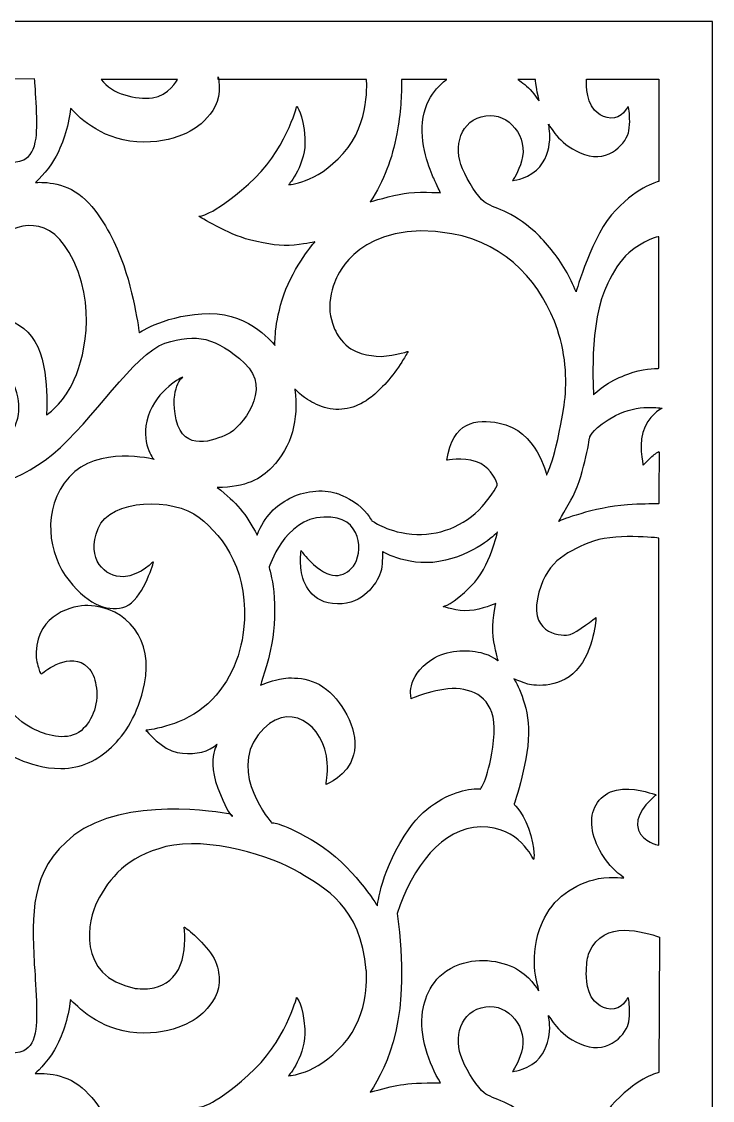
# Model space of a CAD drawing. Header units: centimetres. Extents: x 12.8 to 19.8, y -9 to 9.
# Drawn here: x 16.01 to 19.77, y 3.14 to 9 of the extents above; entities that cross this region are included whole.
import ezdxf

# ---------------------------------------------------------------- set-up
doc = ezdxf.new("R2010")
doc.units = ezdxf.units.CM
doc.header["$MEASUREMENT"] = 0
doc.layers.add('layer 1', color=7, linetype='Continuous')

msp = doc.modelspace()

# ---------------------------------------------------------------- linework, layer by layer
at = {"layer": 'layer 1', "color": 250}
for points, knots in [([(12.77323, 9.00069), (12.77323, 9.00069), (19.76844, 9.00069), (19.76844, 9.00069), (19.76844, 9.00069), (19.76844, 9.00069), (19.76844, -9.00021), (19.76844, -9.00021), (19.76844, -9.00021), (19.76844, -9.00021), (12.77323, -9.00021), (12.77323, -9.00021), (12.77323, -9.00021), (12.77323, -9.00021), (12.77323, 9.00069), (12.77323, 9.00069)], [0, 0, 0, 0, 0.2, 0.2, 0.2, 0.2, 0.4, 0.4, 0.4, 0.4, 0.6, 0.6, 0.6, 0.6, 1, 1, 1, 1]), ([(15.13299, 8.04914), (15.13299, 8.04914), (15.2607, 8.14542), (15.29557, 8.26826), (15.29557, 8.26826), (15.33043, 8.39109), (15.3161, 8.50831), (15.32023, 8.58408), (15.32023, 8.58408), (15.32436, 8.65985), (15.32573, 8.68808), (15.32573, 8.68808), (15.32573, 8.68808), (15.32573, 8.68808), (15.56791, 8.68957), (15.56791, 8.68957), (15.56791, 8.68957), (15.56791, 8.68957), (15.60815, 8.62879), (15.68151, 8.63434), (15.68151, 8.63434), (15.75488, 8.63988), (15.80277, 8.68596), (15.80277, 8.68596), (15.80277, 8.68596), (15.80277, 8.68596), (16.08485, 8.68991), (16.08485, 8.68991), (16.08485, 8.68991), (16.08485, 8.68991), (16.10595, 8.45223), (16.09295, 8.36646), (16.09295, 8.36646), (16.08392, 8.30683), (16.0647, 8.26722), (16.02675, 8.24993), (16.02675, 8.24993), (15.97459, 8.22617), (15.89076, 8.2337), (15.84669, 8.27923), (15.84669, 8.27923), (15.79475, 8.33289), (15.80082, 8.39186), (15.84228, 8.41896), (15.84228, 8.41896), (15.86045, 8.43084), (15.88469, 8.43452), (15.91211, 8.43209), (15.91211, 8.43209), (15.91211, 8.43209), (15.88846, 8.50628), (15.8304, 8.52114), (15.8304, 8.52114), (15.77234, 8.53599), (15.69209, 8.46831), (15.68041, 8.35749), (15.68041, 8.35749), (15.66874, 8.24668), (15.76005, 8.14286), (15.82898, 8.10897), (15.82898, 8.10897), (15.89791, 8.07508), (15.94086, 8.07233), (15.94086, 8.07233), (15.94086, 8.07233), (15.94086, 8.07233), (15.85298, 8.00675), (15.84969, 7.85788), (15.84969, 7.85788), (15.84804, 7.78325), (15.84371, 7.78754), (15.86994, 7.81017), (15.86994, 7.81017), (15.9824, 7.90721), (16.17417, 7.96638), (16.29771, 7.69821), (16.29771, 7.69821), (16.43844, 7.39273), (16.33098, 7.10581), (16.27911, 7.0102), (16.27911, 7.0102), (16.22724, 6.9146), (16.14981, 6.86207), (16.14981, 6.86207), (16.14981, 6.86207), (16.14981, 6.86207), (16.17401, 7.15546), (16.06849, 7.28895), (16.06849, 7.28895), (15.96298, 7.42245), (15.79229, 7.40794), (15.70701, 7.33368), (15.70701, 7.33368), (15.63143, 7.26788), (15.60323, 7.14268), (15.59843, 7.08249), (15.59843, 7.08249), (15.59808, 7.07811), (15.59468, 7.0486), (15.59883, 7.05077), (15.59883, 7.05077), (15.62095, 7.06235), (15.70456, 7.15177), (15.83063, 7.13922), (15.83063, 7.13922), (15.9167, 7.13065), (15.96756, 7.05664), (15.98831, 6.98313), (15.98831, 6.98313), (16.00497, 6.92412), (16.00017, 6.86483), (15.99405, 6.84455), (15.99405, 6.84455), (15.98029, 6.79901), (15.91604, 6.55318), (15.55415, 6.72997), (15.55415, 6.72997), (15.46839, 6.77187), (15.37267, 6.84423), (15.28294, 6.91919), (15.28294, 6.91919), (15.20593, 6.98353), (15.11884, 7.06547), (15.02116, 7.09361), (15.02116, 7.09361), (14.85286, 7.14209), (14.59373, 7.11919), (14.46104, 6.9719), (14.46104, 6.9719), (14.46104, 6.9719), (14.4313, 7.3688), (14.53773, 7.5788), (14.53773, 7.5788), (14.64415, 7.78881), (14.79279, 7.86409), (14.93775, 7.82447), (14.93775, 7.82447), (15.08271, 7.78485), (15.06987, 7.57088), (15.06987, 7.57088), (15.06987, 7.57088), (15.06987, 7.57088), (15.20221, 7.61855), (15.24352, 7.74083), (15.24352, 7.74083), (15.28484, 7.86311), (15.21032, 7.96946), (15.1793, 8.00476), (15.1793, 8.00476), (15.14827, 8.04006), (15.13299, 8.04914), (15.13299, 8.04914)], [0, 0, 0, 0, 0.025641, 0.025641, 0.025641, 0.025641, 0.0512821, 0.0512821, 0.0512821, 0.0512821, 0.0769231, 0.0769231, 0.0769231, 0.0769231, 0.1025641, 0.1025641, 0.1025641, 0.1025641, 0.1282051, 0.1282051, 0.1282051, 0.1282051, 0.1538462, 0.1538462, 0.1538462, 0.1538462, 0.1794872, 0.1794872, 0.1794872, 0.1794872, 0.2051282, 0.2051282, 0.2051282, 0.2051282, 0.2307692, 0.2307692, 0.2307692, 0.2307692, 0.2564103, 0.2564103, 0.2564103, 0.2564103, 0.2820513, 0.2820513, 0.2820513, 0.2820513, 0.3076923, 0.3076923, 0.3076923, 0.3076923, 0.3333333, 0.3333333, 0.3333333, 0.3333333, 0.3589744, 0.3589744, 0.3589744, 0.3589744, 0.3846154, 0.3846154, 0.3846154, 0.3846154, 0.4102564, 0.4102564, 0.4102564, 0.4102564, 0.4358974, 0.4358974, 0.4358974, 0.4358974, 0.4615385, 0.4615385, 0.4615385, 0.4615385, 0.4871795, 0.4871795, 0.4871795, 0.4871795, 0.5128205, 0.5128205, 0.5128205, 0.5128205, 0.5384615, 0.5384615, 0.5384615, 0.5384615, 0.5641026, 0.5641026, 0.5641026, 0.5641026, 0.5897436, 0.5897436, 0.5897436, 0.5897436, 0.6153846, 0.6153846, 0.6153846, 0.6153846, 0.6410256, 0.6410256, 0.6410256, 0.6410256, 0.6666667, 0.6666667, 0.6666667, 0.6666667, 0.6923077, 0.6923077, 0.6923077, 0.6923077, 0.7179487, 0.7179487, 0.7179487, 0.7179487, 0.7435897, 0.7435897, 0.7435897, 0.7435897, 0.7692308, 0.7692308, 0.7692308, 0.7692308, 0.7948718, 0.7948718, 0.7948718, 0.7948718, 0.8205128, 0.8205128, 0.8205128, 0.8205128, 0.8461538, 0.8461538, 0.8461538, 0.8461538, 0.8717949, 0.8717949, 0.8717949, 0.8717949, 0.8974359, 0.8974359, 0.8974359, 0.8974359, 0.9230769, 0.9230769, 0.9230769, 0.9230769, 0.9487179, 0.9487179, 0.9487179, 0.9487179, 1, 1, 1, 1]), ([(16.08989, 8.12548), (16.08521, 8.12363), (16.15391, 8.18248), (16.19434, 8.25452), (16.19434, 8.25452), (16.23477, 8.32656), (16.26917, 8.42047), (16.28017, 8.52859), (16.28017, 8.52859), (16.31106, 8.49924), (16.43256, 8.36073), (16.64113, 8.3472), (16.64113, 8.3472), (16.8497, 8.33366), (16.96907, 8.42205), (17.00869, 8.46245), (17.00869, 8.46245), (17.04831, 8.50285), (17.09651, 8.56787), (17.08865, 8.65188), (17.08865, 8.65188), (17.08079, 8.73589), (17.08315, 8.68667), (17.08315, 8.68667), (17.08315, 8.68667), (17.08315, 8.68667), (17.88837, 8.68629), (17.88837, 8.68629), (17.88837, 8.68629), (17.88837, 8.68629), (17.91385, 8.4515), (17.7628, 8.28376), (17.7628, 8.28376), (17.61175, 8.11601), (17.46589, 8.11403), (17.46589, 8.11403), (17.46589, 8.11403), (17.46589, 8.11403), (17.56379, 8.22782), (17.55396, 8.3668), (17.55396, 8.3668), (17.54413, 8.50578), (17.50974, 8.53973), (17.50974, 8.53973), (17.50974, 8.53973), (17.50974, 8.53973), (17.44966, 8.29615), (17.2469, 8.11638), (17.2469, 8.11638), (17.04413, 7.9366), (16.97788, 7.94239), (16.97788, 7.94239), (16.97788, 7.94239), (16.97788, 7.94239), (17.14206, 7.84109), (17.25303, 7.81479), (17.25303, 7.81479), (17.36399, 7.78849), (17.41974, 7.77749), (17.49596, 7.78572), (17.49596, 7.78572), (17.57218, 7.79395), (17.60866, 7.80394), (17.60866, 7.80394), (17.60866, 7.80394), (17.60866, 7.80394), (17.49532, 7.67273), (17.44026, 7.51615), (17.44026, 7.51615), (17.38521, 7.35957), (17.39143, 7.24023), (17.39143, 7.24023), (17.39143, 7.24023), (17.39143, 7.24023), (17.26281, 7.41333), (17.03603, 7.41333), (17.03603, 7.41333), (16.80924, 7.41333), (16.65344, 7.30936), (16.65344, 7.30936), (16.65344, 7.30936), (16.65344, 7.30936), (16.62209, 7.55902), (16.54188, 7.7475), (16.54188, 7.7475), (16.50115, 7.84321), (16.42689, 7.98734), (16.32558, 8.0627), (16.32558, 8.0627), (16.22256, 8.13932), (16.09219, 8.12639), (16.08989, 8.12548)], [0, 0, 0, 0, 0.0416667, 0.0416667, 0.0416667, 0.0416667, 0.0833333, 0.0833333, 0.0833333, 0.0833333, 0.125, 0.125, 0.125, 0.125, 0.1666667, 0.1666667, 0.1666667, 0.1666667, 0.2083333, 0.2083333, 0.2083333, 0.2083333, 0.25, 0.25, 0.25, 0.25, 0.2916667, 0.2916667, 0.2916667, 0.2916667, 0.3333333, 0.3333333, 0.3333333, 0.3333333, 0.375, 0.375, 0.375, 0.375, 0.4166667, 0.4166667, 0.4166667, 0.4166667, 0.4583333, 0.4583333, 0.4583333, 0.4583333, 0.5, 0.5, 0.5, 0.5, 0.5416667, 0.5416667, 0.5416667, 0.5416667, 0.5833333, 0.5833333, 0.5833333, 0.5833333, 0.625, 0.625, 0.625, 0.625, 0.6666667, 0.6666667, 0.6666667, 0.6666667, 0.7083333, 0.7083333, 0.7083333, 0.7083333, 0.75, 0.75, 0.75, 0.75, 0.7916667, 0.7916667, 0.7916667, 0.7916667, 0.8333333, 0.8333333, 0.8333333, 0.8333333, 0.875, 0.875, 0.875, 0.875, 0.9166667, 0.9166667, 0.9166667, 0.9166667, 1, 1, 1, 1]), ([(16.44732, 8.68667), (16.44732, 8.68667), (16.86151, 8.68582), (16.86151, 8.68582), (16.86151, 8.68582), (16.86151, 8.68582), (16.81514, 8.59587), (16.72554, 8.58654), (16.72554, 8.58654), (16.6367, 8.57728), (16.50535, 8.60313), (16.44732, 8.68667)], [0, 0, 0, 0, 0.25, 0.25, 0.25, 0.25, 0.5, 0.5, 0.5, 0.5, 1, 1, 1, 1]), ([(18.07936, 8.68535), (18.07936, 8.68535), (18.32471, 8.68607), (18.32471, 8.68607), (18.32471, 8.68607), (18.32471, 8.68607), (18.22044, 8.61801), (18.19627, 8.48028), (18.19627, 8.48028), (18.1721, 8.34255), (18.23654, 8.18553), (18.25382, 8.14891), (18.25382, 8.14891), (18.27109, 8.11229), (18.29035, 8.07044), (18.29035, 8.07044), (18.29035, 8.07044), (18.29035, 8.07044), (18.15563, 8.07735), (18.09271, 8.06625), (18.09271, 8.06625), (18.02978, 8.05514), (17.90929, 8.02165), (17.90929, 8.02165), (17.90929, 8.02165), (17.98258, 8.13395), (18.0291, 8.25588), (18.05337, 8.39049), (18.05337, 8.39049), (18.07499, 8.51043), (18.08016, 8.59513), (18.07936, 8.68535)], [0, 0, 0, 0, 0.1111111, 0.1111111, 0.1111111, 0.1111111, 0.2222222, 0.2222222, 0.2222222, 0.2222222, 0.3333333, 0.3333333, 0.3333333, 0.3333333, 0.4444444, 0.4444444, 0.4444444, 0.4444444, 0.5555556, 0.5555556, 0.5555556, 0.5555556, 0.6666667, 0.6666667, 0.6666667, 0.6666667, 0.7777778, 0.7777778, 0.7777778, 0.7777778, 1, 1, 1, 1]), ([(18.68286, 8.13692), (18.68286, 8.13692), (18.71567, 8.18589), (18.73189, 8.24182), (18.73189, 8.24182), (18.77008, 8.37351), (18.66207, 8.50709), (18.5371, 8.48856), (18.5371, 8.48856), (18.39681, 8.46775), (18.35953, 8.31984), (18.41044, 8.20049), (18.41044, 8.20049), (18.44006, 8.13103), (18.49245, 8.04921), (18.52873, 8.02081), (18.52873, 8.02081), (18.5766, 7.98334), (18.67629, 7.97731), (18.80623, 7.85517), (18.80623, 7.85517), (18.86622, 7.79878), (18.92456, 7.72706), (18.97031, 7.64985), (18.97031, 7.64985), (18.99308, 7.61142), (19.01038, 7.5701), (19.02789, 7.53166), (19.02789, 7.53166), (19.02789, 7.53166), (19.11399, 7.84376), (19.24313, 7.97634), (19.24313, 7.97634), (19.37228, 8.10891), (19.47814, 8.13177), (19.47814, 8.13177), (19.47814, 8.13177), (19.47814, 8.13177), (19.47814, 8.68723), (19.47814, 8.68723), (19.47814, 8.68723), (19.47814, 8.68723), (19.08435, 8.68723), (19.08435, 8.68723), (19.08435, 8.68723), (19.08435, 8.68723), (19.0751, 8.57767), (19.12801, 8.51943), (19.12801, 8.51943), (19.16189, 8.48213), (19.2276, 8.45655), (19.27244, 8.49352), (19.27244, 8.49352), (19.3117, 8.52588), (19.30911, 8.55722), (19.31451, 8.52407), (19.31451, 8.52407), (19.3185, 8.49959), (19.32176, 8.45068), (19.31483, 8.40711), (19.31483, 8.40711), (19.30509, 8.34583), (19.20871, 8.22972), (19.07409, 8.27768), (19.07409, 8.27768), (18.93946, 8.32564), (18.89634, 8.41981), (18.87756, 8.4421), (18.87756, 8.4421), (18.87756, 8.4421), (18.91672, 8.29399), (18.81243, 8.19243), (18.81243, 8.19243), (18.74332, 8.13855), (18.68286, 8.13692), (18.68286, 8.13692)], [0, 0, 0, 0, 0.05, 0.05, 0.05, 0.05, 0.1, 0.1, 0.1, 0.1, 0.15, 0.15, 0.15, 0.15, 0.2, 0.2, 0.2, 0.2, 0.25, 0.25, 0.25, 0.25, 0.3, 0.3, 0.3, 0.3, 0.35, 0.35, 0.35, 0.35, 0.4, 0.4, 0.4, 0.4, 0.45, 0.45, 0.45, 0.45, 0.5, 0.5, 0.5, 0.5, 0.55, 0.55, 0.55, 0.55, 0.6, 0.6, 0.6, 0.6, 0.65, 0.65, 0.65, 0.65, 0.7, 0.7, 0.7, 0.7, 0.75, 0.75, 0.75, 0.75, 0.8, 0.8, 0.8, 0.8, 0.85, 0.85, 0.85, 0.85, 0.9, 0.9, 0.9, 0.9, 1, 1, 1, 1]), ([(18.71106, 8.68625), (18.71106, 8.68625), (18.80704, 8.68637), (18.80704, 8.68637), (18.80704, 8.68637), (18.80704, 8.68637), (18.81162, 8.64323), (18.81394, 8.63072), (18.81394, 8.63072), (18.81626, 8.61821), (18.82639, 8.57192), (18.82639, 8.56942), (18.82639, 8.56942), (18.82639, 8.56692), (18.79534, 8.61664), (18.76869, 8.64104), (18.76869, 8.64104), (18.74205, 8.66543), (18.71106, 8.68625), (18.71106, 8.68625)], [0, 0, 0, 0, 0.1666667, 0.1666667, 0.1666667, 0.1666667, 0.3333333, 0.3333333, 0.3333333, 0.3333333, 0.5, 0.5, 0.5, 0.5, 0.6666667, 0.6666667, 0.6666667, 0.6666667, 1, 1, 1, 1]), ([(18.59937, 6.48833), (18.6049, 6.4726), (18.54244, 6.3921), (18.51771, 6.3647), (18.51771, 6.3647), (18.42066, 6.2572), (18.27631, 6.2006), (18.13505, 6.21441), (18.13505, 6.21441), (18.05359, 6.22237), (18.00398, 6.24256), (17.97231, 6.25786), (17.97231, 6.25786), (17.93806, 6.27441), (17.91747, 6.28727), (17.91747, 6.28727), (17.91747, 6.28727), (17.91747, 6.28727), (17.88199, 6.35199), (17.81838, 6.39161), (17.81838, 6.39161), (17.75477, 6.43123), (17.72419, 6.43652), (17.72419, 6.43652), (17.72419, 6.43652), (17.65162, 6.46331), (17.54005, 6.44539), (17.47216, 6.40938), (17.47216, 6.40938), (17.39684, 6.36941), (17.33574, 6.3162), (17.29456, 6.20856), (17.29456, 6.20856), (17.23329, 6.32727), (17.18364, 6.38405), (17.07773, 6.46813), (17.07773, 6.46813), (17.23516, 6.46791), (17.31475, 6.51577), (17.37416, 6.57731), (17.37416, 6.57731), (17.48475, 6.69187), (17.52022, 6.83654), (17.49888, 7.00133), (17.49888, 7.00133), (17.49758, 7.01137), (17.5215, 6.97565), (17.56906, 6.94646), (17.56906, 6.94646), (17.59986, 6.92756), (17.63242, 6.90966), (17.67556, 6.89952), (17.67556, 6.89952), (17.76097, 6.87943), (17.84109, 6.90366), (17.91375, 6.95908), (17.91375, 6.95908), (17.96383, 6.99727), (18.03489, 7.07611), (18.08003, 7.14987), (18.08003, 7.14987), (18.09267, 7.17052), (18.10659, 7.18982), (18.11432, 7.2078), (18.11432, 7.2078), (18.11432, 7.2078), (18.00861, 7.17418), (17.94132, 7.1821), (17.94132, 7.1821), (17.87404, 7.19003), (17.78926, 7.19831), (17.72662, 7.30707), (17.72662, 7.30707), (17.71491, 7.32943), (17.68916, 7.3824), (17.68916, 7.44734), (17.68916, 7.44734), (17.68917, 7.51754), (17.71203, 7.57743), (17.72648, 7.60843), (17.72648, 7.60843), (17.72648, 7.60843), (17.85445, 7.93559), (18.35206, 7.84764), (18.35206, 7.84764), (18.65917, 7.79335), (18.8455, 7.5654), (18.92595, 7.32734), (18.92595, 7.32734), (18.97585, 7.17969), (18.97997, 7.02658), (18.96217, 6.91332), (18.96217, 6.91332), (18.91569, 6.61747), (18.86728, 6.5354), (18.86728, 6.5354), (18.86728, 6.5354), (18.86728, 6.5354), (18.81663, 6.77788), (18.60967, 6.81829), (18.60967, 6.81829), (18.48537, 6.84256), (18.3545, 6.82707), (18.32564, 6.61622), (18.32564, 6.61622), (18.32564, 6.61622), (18.40776, 6.63526), (18.48593, 6.60812), (18.48593, 6.60812), (18.55305, 6.58481), (18.5872, 6.52296), (18.59937, 6.48833)], [0, 0, 0, 0, 0.0344828, 0.0344828, 0.0344828, 0.0344828, 0.0689655, 0.0689655, 0.0689655, 0.0689655, 0.1034483, 0.1034483, 0.1034483, 0.1034483, 0.137931, 0.137931, 0.137931, 0.137931, 0.1724138, 0.1724138, 0.1724138, 0.1724138, 0.2068966, 0.2068966, 0.2068966, 0.2068966, 0.2413793, 0.2413793, 0.2413793, 0.2413793, 0.2758621, 0.2758621, 0.2758621, 0.2758621, 0.3103448, 0.3103448, 0.3103448, 0.3103448, 0.3448276, 0.3448276, 0.3448276, 0.3448276, 0.3793103, 0.3793103, 0.3793103, 0.3793103, 0.4137931, 0.4137931, 0.4137931, 0.4137931, 0.4482759, 0.4482759, 0.4482759, 0.4482759, 0.4827586, 0.4827586, 0.4827586, 0.4827586, 0.5172414, 0.5172414, 0.5172414, 0.5172414, 0.5517241, 0.5517241, 0.5517241, 0.5517241, 0.5862069, 0.5862069, 0.5862069, 0.5862069, 0.6206897, 0.6206897, 0.6206897, 0.6206897, 0.6551724, 0.6551724, 0.6551724, 0.6551724, 0.6896552, 0.6896552, 0.6896552, 0.6896552, 0.7241379, 0.7241379, 0.7241379, 0.7241379, 0.7586207, 0.7586207, 0.7586207, 0.7586207, 0.7931034, 0.7931034, 0.7931034, 0.7931034, 0.8275862, 0.8275862, 0.8275862, 0.8275862, 0.862069, 0.862069, 0.862069, 0.862069, 0.8965517, 0.8965517, 0.8965517, 0.8965517, 0.9310345, 0.9310345, 0.9310345, 0.9310345, 1, 1, 1, 1]), ([(19.47746, 7.11599), (19.47746, 7.11435), (19.41259, 7.11622), (19.33869, 7.09434), (19.33869, 7.09434), (19.25853, 7.07062), (19.16724, 7.0213), (19.1229, 6.97209), (19.1229, 6.97209), (19.1229, 6.97209), (19.09316, 7.36898), (19.19959, 7.57899), (19.19959, 7.57899), (19.22887, 7.63677), (19.26618, 7.70143), (19.31376, 7.74297), (19.31376, 7.74297), (19.39047, 7.80995), (19.47744, 7.83712), (19.47744, 7.83038), (19.47744, 7.83038), (19.47744, 7.83038), (19.47746, 7.11599), (19.47746, 7.11599)], [0, 0, 0, 0, 0.1428571, 0.1428571, 0.1428571, 0.1428571, 0.2857143, 0.2857143, 0.2857143, 0.2857143, 0.4285714, 0.4285714, 0.4285714, 0.4285714, 0.5714286, 0.5714286, 0.5714286, 0.5714286, 0.7142857, 0.7142857, 0.7142857, 0.7142857, 1, 1, 1, 1]), ([(15.83003, 3.86905), (15.83003, 3.86905), (15.75424, 3.79617), (15.68087, 3.79063), (15.68087, 3.79063), (15.60751, 3.78508), (15.56727, 3.84586), (15.56727, 3.84586), (15.56727, 3.84586), (15.53444, 3.88935), (15.5214, 3.92218), (15.51646, 3.95428), (15.51646, 3.95428), (15.51431, 3.96828), (15.60046, 3.8919), (15.66597, 3.96856), (15.66597, 3.96856), (15.68592, 3.99192), (15.70235, 4.04763), (15.68916, 4.08432), (15.68916, 4.08432), (15.67789, 4.11569), (15.63882, 4.13033), (15.62996, 4.13027), (15.62996, 4.13027), (15.61721, 4.1302), (15.58263, 4.14386), (15.54329, 4.12971), (15.54329, 4.12971), (15.52465, 4.12301), (15.50928, 4.10655), (15.48911, 4.09384), (15.48911, 4.09384), (15.41704, 4.04845), (15.33897, 3.97103), (15.32509, 3.84437), (15.32509, 3.84437), (15.32509, 3.84437), (15.32371, 3.81614), (15.31958, 3.74037), (15.31958, 3.74037), (15.31662, 3.68592), (15.33144, 3.61153), (15.32243, 3.52755), (15.32243, 3.52755), (15.3189, 3.49468), (15.30473, 3.45909), (15.29492, 3.42455), (15.29492, 3.42455), (15.26006, 3.30171), (15.13235, 3.20543), (15.13235, 3.20543), (15.13235, 3.20543), (15.13235, 3.20543), (15.14763, 3.19635), (15.17865, 3.16105), (15.17865, 3.16105), (15.20968, 3.12575), (15.28419, 3.0194), (15.24288, 2.89712), (15.24288, 2.89712), (15.20157, 2.77484), (15.06922, 2.72717), (15.06922, 2.72717), (15.06922, 2.72717), (15.06922, 2.72717), (15.08207, 2.94114), (14.93711, 2.98076), (14.93711, 2.98076), (14.79214, 3.02039), (14.64351, 2.9451), (14.53708, 2.7351), (14.53708, 2.7351), (14.43066, 2.52509), (14.4604, 2.12819), (14.4604, 2.12819), (14.4604, 2.12819), (14.59309, 2.27548), (14.85222, 2.29838), (15.02052, 2.24991), (15.02052, 2.24991), (15.1182, 2.22176), (15.20529, 2.13982), (15.2823, 2.07548), (15.2823, 2.07548), (15.37203, 2.00052), (15.46774, 1.92816), (15.55351, 1.88626), (15.55351, 1.88626), (15.9154, 1.70947), (15.97965, 1.9553), (15.99341, 2.00084), (15.99341, 2.00084), (15.99953, 2.02112), (16.00433, 2.08041), (15.98767, 2.13942), (15.98767, 2.13942), (15.96692, 2.21293), (15.91605, 2.28694), (15.82999, 2.29551), (15.82999, 2.29551), (15.70391, 2.30806), (15.62031, 2.21864), (15.59819, 2.20706), (15.59819, 2.20706), (15.59404, 2.20489), (15.59744, 2.2344), (15.59779, 2.23879), (15.59779, 2.23879), (15.60259, 2.29897), (15.63079, 2.42417), (15.70637, 2.48997), (15.70637, 2.48997), (15.79165, 2.56423), (15.96233, 2.57874), (16.06785, 2.44524), (16.06785, 2.44524), (16.17337, 2.31175), (16.14917, 2.01836), (16.14917, 2.01836), (16.14917, 2.01836), (16.14917, 2.01836), (16.22659, 2.07089), (16.27846, 2.16649), (16.27846, 2.16649), (16.33033, 2.2621), (16.4378, 2.54902), (16.29707, 2.8545), (16.29707, 2.8545), (16.17353, 3.12267), (15.98175, 3.06351), (15.8693, 2.96646), (15.8693, 2.96646), (15.84307, 2.94383), (15.8474, 2.93954), (15.84905, 3.01417), (15.84905, 3.01417), (15.85234, 3.16304), (15.94022, 3.22862), (15.94022, 3.22862), (15.94022, 3.22862), (15.94022, 3.22862), (15.89727, 3.23137), (15.82833, 3.26526), (15.82833, 3.26526), (15.7594, 3.29915), (15.6681, 3.40297), (15.67977, 3.51378), (15.67977, 3.51378), (15.69144, 3.6246), (15.7717, 3.69228), (15.82975, 3.67743), (15.82975, 3.67743), (15.88781, 3.66257), (15.91147, 3.58838), (15.91147, 3.58838), (15.91147, 3.58838), (15.88404, 3.59081), (15.85981, 3.58713), (15.84164, 3.57525), (15.84164, 3.57525), (15.80018, 3.54815), (15.79411, 3.48918), (15.84605, 3.43552), (15.84605, 3.43552), (15.89012, 3.38999), (15.97394, 3.38246), (16.02611, 3.40622), (16.02611, 3.40622), (16.06406, 3.42351), (16.08328, 3.46312), (16.09231, 3.52275), (16.09231, 3.52275), (16.10531, 3.60852), (16.08285, 3.88597), (16.08285, 3.88597), (16.08285, 3.88597), (16.07419, 4.13911), (16.052, 4.38507), (16.29929, 4.57731), (16.29929, 4.57731), (16.57453, 4.79128), (17.09811, 4.70146), (17.14093, 4.69354), (17.14093, 4.69354), (17.18374, 4.68561), (17.15805, 4.62882), (17.08098, 4.83354), (17.08098, 4.83354), (17.00392, 5.03826), (17.11592, 5.1002), (17.06088, 5.06009), (17.06088, 5.06009), (17.00584, 5.01997), (16.93704, 5.017), (16.85999, 5.0274), (16.85999, 5.0274), (16.78293, 5.0378), (16.69035, 5.14782), (16.69035, 5.14782), (16.69035, 5.14782), (16.69035, 5.14782), (16.86934, 5.16479), (17.00189, 5.27128), (17.00189, 5.27128), (17.14037, 5.38254), (17.20509, 5.54704), (17.22098, 5.69458), (17.22098, 5.69458), (17.254, 6.00124), (17.11969, 6.19618), (16.97878, 6.30553), (16.97878, 6.30553), (16.83786, 6.41489), (16.49913, 6.41008), (16.43007, 6.24475), (16.43007, 6.24475), (16.36101, 6.07941), (16.47001, 5.97817), (16.56813, 5.98312), (16.56813, 5.98312), (16.66626, 5.98808), (16.73504, 6.0762), (16.73137, 6.06135), (16.73137, 6.06135), (16.7277, 6.04649), (16.66809, 5.8554), (16.58097, 5.82173), (16.58097, 5.82173), (16.49385, 5.78807), (16.38514, 5.82196), (16.27255, 5.9618), (16.27255, 5.9618), (16.15997, 6.10164), (16.11882, 6.35172), (16.27295, 6.52492), (16.27295, 6.52492), (16.42707, 6.69812), (16.73334, 6.62081), (16.73334, 6.62081), (16.73334, 6.62081), (16.73334, 6.62081), (16.65627, 6.7105), (16.70231, 6.85531), (16.70231, 6.85531), (16.74836, 7.00012), (16.89148, 7.06928), (16.89148, 7.06928), (16.89148, 7.06928), (16.89148, 7.06928), (16.81642, 7.01417), (16.85545, 6.83586), (16.85545, 6.83586), (16.89448, 6.65755), (17.06151, 6.72415), (17.13415, 6.75742), (17.13415, 6.75742), (17.20678, 6.79069), (17.38192, 7.0036), (17.22656, 7.1436), (17.22656, 7.1436), (17.0712, 7.28361), (16.96557, 7.30873), (16.79383, 7.25168), (16.79383, 7.25168), (16.62209, 7.19462), (16.40572, 6.8319), (16.18369, 6.64963), (16.18369, 6.64963), (15.96166, 6.46736), (15.76899, 6.45151), (15.57815, 6.49311), (15.57815, 6.49311), (15.4205, 6.52748), (15.21527, 6.72241), (15.15781, 6.7625), (15.15781, 6.7625), (15.14572, 6.77094), (15.14397, 6.77348), (15.14637, 6.76515), (15.14637, 6.76515), (15.1582, 6.72397), (15.17502, 6.69017), (15.16491, 6.58846), (15.16491, 6.58846), (15.16108, 6.54987), (15.15073, 6.51093), (15.1379, 6.47471), (15.1379, 6.47471), (15.10332, 6.37705), (15.04542, 6.35276), (15.05552, 6.34983), (15.05552, 6.34983), (15.06737, 6.3464), (15.24891, 6.32322), (15.49477, 6.1415), (15.49477, 6.1415), (15.71839, 5.95207), (15.77322, 5.7827), (15.81508, 5.60587), (15.81508, 5.60587), (15.82142, 5.5791), (15.82648, 5.50844), (15.83005, 5.46396), (15.83005, 5.46396), (15.8314, 5.44722), (15.82913, 5.43365), (15.83179, 5.4284), (15.83179, 5.4284), (15.90258, 5.28902), (15.98956, 5.19842), (16.08897, 5.15088), (16.08897, 5.15088), (16.16188, 5.11603), (16.26906, 5.08954), (16.33772, 5.146), (16.33772, 5.146), (16.40561, 5.2018), (16.43533, 5.30633), (16.4189, 5.39359), (16.4189, 5.39359), (16.41196, 5.43043), (16.39892, 5.4677), (16.37549, 5.49014), (16.37549, 5.49014), (16.27838, 5.58313), (16.14134, 5.46889), (16.12618, 5.45664), (16.12618, 5.45664), (16.11901, 5.45086), (16.11419, 5.46079), (16.10809, 5.48245), (16.10809, 5.48245), (16.10254, 5.50218), (16.09225, 5.53132), (16.09351, 5.57271), (16.09351, 5.57271), (16.09987, 5.78162), (16.29694, 5.82757), (16.37402, 5.82612), (16.37402, 5.82612), (16.59073, 5.82204), (16.73151, 5.63215), (16.68264, 5.40099), (16.68264, 5.40099), (16.64622, 5.22871), (16.57662, 5.12652), (16.50237, 5.05631), (16.50237, 5.05631), (16.42811, 4.98609), (16.34445, 4.94108), (16.22807, 4.94041), (16.22807, 4.94041), (16.13369, 4.93987), (16.05978, 4.96568), (15.99961, 4.99039), (15.99961, 4.99039), (15.84279, 5.05479), (15.78987, 5.16332), (15.78987, 5.16332), (15.78987, 5.16332), (15.78987, 5.16332), (15.73519, 4.97289), (15.62913, 4.78036), (15.62913, 4.78036), (15.5295, 4.59951), (15.41066, 4.43273), (15.28797, 4.3491), (15.28797, 4.3491), (15.22623, 4.30702), (15.16296, 4.27042), (15.10558, 4.25478), (15.10558, 4.25478), (14.97933, 4.22037), (14.88154, 4.24559), (14.891, 4.24151), (14.891, 4.24151), (14.89654, 4.23912), (14.9597, 4.19678), (15.02546, 4.13953), (15.02546, 4.13953), (15.12307, 4.05456), (15.2342, 3.94429), (15.2342, 3.94429), (15.2342, 3.94429), (15.24071, 4.07783), (15.32093, 4.22652), (15.43321, 4.28176), (15.43321, 4.28176), (15.57236, 4.35021), (15.72842, 4.27015), (15.80454, 4.21856), (15.80454, 4.21856), (15.9166, 4.14261), (15.92472, 3.97935), (15.83009, 3.86912), (15.83009, 3.86912), (15.83009, 3.86912), (15.83003, 3.86905), (15.83003, 3.86905)], [0, 0, 0, 0, 0.009901, 0.009901, 0.009901, 0.009901, 0.019802, 0.019802, 0.019802, 0.019802, 0.029703, 0.029703, 0.029703, 0.029703, 0.039604, 0.039604, 0.039604, 0.039604, 0.049505, 0.049505, 0.049505, 0.049505, 0.0594059, 0.0594059, 0.0594059, 0.0594059, 0.0693069, 0.0693069, 0.0693069, 0.0693069, 0.0792079, 0.0792079, 0.0792079, 0.0792079, 0.0891089, 0.0891089, 0.0891089, 0.0891089, 0.0990099, 0.0990099, 0.0990099, 0.0990099, 0.1089109, 0.1089109, 0.1089109, 0.1089109, 0.1188119, 0.1188119, 0.1188119, 0.1188119, 0.1287129, 0.1287129, 0.1287129, 0.1287129, 0.1386139, 0.1386139, 0.1386139, 0.1386139, 0.1485149, 0.1485149, 0.1485149, 0.1485149, 0.1584158, 0.1584158, 0.1584158, 0.1584158, 0.1683168, 0.1683168, 0.1683168, 0.1683168, 0.1782178, 0.1782178, 0.1782178, 0.1782178, 0.1881188, 0.1881188, 0.1881188, 0.1881188, 0.1980198, 0.1980198, 0.1980198, 0.1980198, 0.2079208, 0.2079208, 0.2079208, 0.2079208, 0.2178218, 0.2178218, 0.2178218, 0.2178218, 0.2277228, 0.2277228, 0.2277228, 0.2277228, 0.2376238, 0.2376238, 0.2376238, 0.2376238, 0.2475248, 0.2475248, 0.2475248, 0.2475248, 0.2574257, 0.2574257, 0.2574257, 0.2574257, 0.2673267, 0.2673267, 0.2673267, 0.2673267, 0.2772277, 0.2772277, 0.2772277, 0.2772277, 0.2871287, 0.2871287, 0.2871287, 0.2871287, 0.2970297, 0.2970297, 0.2970297, 0.2970297, 0.3069307, 0.3069307, 0.3069307, 0.3069307, 0.3168317, 0.3168317, 0.3168317, 0.3168317, 0.3267327, 0.3267327, 0.3267327, 0.3267327, 0.3366337, 0.3366337, 0.3366337, 0.3366337, 0.3465347, 0.3465347, 0.3465347, 0.3465347, 0.3564356, 0.3564356, 0.3564356, 0.3564356, 0.3663366, 0.3663366, 0.3663366, 0.3663366, 0.3762376, 0.3762376, 0.3762376, 0.3762376, 0.3861386, 0.3861386, 0.3861386, 0.3861386, 0.3960396, 0.3960396, 0.3960396, 0.3960396, 0.4059406, 0.4059406, 0.4059406, 0.4059406, 0.4158416, 0.4158416, 0.4158416, 0.4158416, 0.4257426, 0.4257426, 0.4257426, 0.4257426, 0.4356436, 0.4356436, 0.4356436, 0.4356436, 0.4455446, 0.4455446, 0.4455446, 0.4455446, 0.4554455, 0.4554455, 0.4554455, 0.4554455, 0.4653465, 0.4653465, 0.4653465, 0.4653465, 0.4752475, 0.4752475, 0.4752475, 0.4752475, 0.4851485, 0.4851485, 0.4851485, 0.4851485, 0.4950495, 0.4950495, 0.4950495, 0.4950495, 0.5049505, 0.5049505, 0.5049505, 0.5049505, 0.5148515, 0.5148515, 0.5148515, 0.5148515, 0.5247525, 0.5247525, 0.5247525, 0.5247525, 0.5346535, 0.5346535, 0.5346535, 0.5346535, 0.5445545, 0.5445545, 0.5445545, 0.5445545, 0.5544554, 0.5544554, 0.5544554, 0.5544554, 0.5643564, 0.5643564, 0.5643564, 0.5643564, 0.5742574, 0.5742574, 0.5742574, 0.5742574, 0.5841584, 0.5841584, 0.5841584, 0.5841584, 0.5940594, 0.5940594, 0.5940594, 0.5940594, 0.6039604, 0.6039604, 0.6039604, 0.6039604, 0.6138614, 0.6138614, 0.6138614, 0.6138614, 0.6237624, 0.6237624, 0.6237624, 0.6237624, 0.6336634, 0.6336634, 0.6336634, 0.6336634, 0.6435644, 0.6435644, 0.6435644, 0.6435644, 0.6534653, 0.6534653, 0.6534653, 0.6534653, 0.6633663, 0.6633663, 0.6633663, 0.6633663, 0.6732673, 0.6732673, 0.6732673, 0.6732673, 0.6831683, 0.6831683, 0.6831683, 0.6831683, 0.6930693, 0.6930693, 0.6930693, 0.6930693, 0.7029703, 0.7029703, 0.7029703, 0.7029703, 0.7128713, 0.7128713, 0.7128713, 0.7128713, 0.7227723, 0.7227723, 0.7227723, 0.7227723, 0.7326733, 0.7326733, 0.7326733, 0.7326733, 0.7425743, 0.7425743, 0.7425743, 0.7425743, 0.7524752, 0.7524752, 0.7524752, 0.7524752, 0.7623762, 0.7623762, 0.7623762, 0.7623762, 0.7722772, 0.7722772, 0.7722772, 0.7722772, 0.7821782, 0.7821782, 0.7821782, 0.7821782, 0.7920792, 0.7920792, 0.7920792, 0.7920792, 0.8019802, 0.8019802, 0.8019802, 0.8019802, 0.8118812, 0.8118812, 0.8118812, 0.8118812, 0.8217822, 0.8217822, 0.8217822, 0.8217822, 0.8316832, 0.8316832, 0.8316832, 0.8316832, 0.8415842, 0.8415842, 0.8415842, 0.8415842, 0.8514851, 0.8514851, 0.8514851, 0.8514851, 0.8613861, 0.8613861, 0.8613861, 0.8613861, 0.8712871, 0.8712871, 0.8712871, 0.8712871, 0.8811881, 0.8811881, 0.8811881, 0.8811881, 0.8910891, 0.8910891, 0.8910891, 0.8910891, 0.9009901, 0.9009901, 0.9009901, 0.9009901, 0.9108911, 0.9108911, 0.9108911, 0.9108911, 0.9207921, 0.9207921, 0.9207921, 0.9207921, 0.9306931, 0.9306931, 0.9306931, 0.9306931, 0.9405941, 0.9405941, 0.9405941, 0.9405941, 0.950495, 0.950495, 0.950495, 0.950495, 0.960396, 0.960396, 0.960396, 0.960396, 0.970297, 0.970297, 0.970297, 0.970297, 0.980198, 0.980198, 0.980198, 0.980198, 1, 1, 1, 1]), ([(19.3919, 6.58907), (19.3919, 6.58907), (19.3622, 6.71948), (19.40257, 6.79873), (19.40257, 6.79873), (19.44294, 6.87798), (19.49527, 6.8988), (19.49527, 6.8988), (19.49527, 6.8988), (19.49527, 6.8988), (19.36315, 6.92389), (19.24205, 6.85917), (19.24205, 6.85917), (19.12094, 6.79445), (19.1033, 6.74595), (19.10173, 6.73916), (19.10173, 6.73916), (19.10015, 6.73237), (19.06645, 6.51442), (18.99972, 6.39854), (18.99972, 6.39854), (18.93298, 6.28266), (18.92921, 6.28042), (18.93683, 6.28499), (18.93683, 6.28499), (18.94445, 6.28956), (19.11502, 6.35911), (19.30733, 6.37348), (19.30733, 6.37348), (19.37794, 6.37876), (19.4338, 6.37855), (19.47624, 6.3785), (19.47624, 6.3785), (19.47879, 6.3785), (19.47615, 6.44069), (19.47726, 6.50538), (19.47726, 6.50538), (19.4775, 6.51925), (19.48077, 6.66477), (19.47768, 6.66311), (19.47768, 6.66311), (19.46182, 6.65459), (19.4443, 6.64171), (19.42517, 6.62257), (19.42517, 6.62257), (19.39396, 6.59126), (19.3919, 6.58907), (19.3919, 6.58907)], [0, 0, 0, 0, 0.0769231, 0.0769231, 0.0769231, 0.0769231, 0.1538462, 0.1538462, 0.1538462, 0.1538462, 0.2307692, 0.2307692, 0.2307692, 0.2307692, 0.3076923, 0.3076923, 0.3076923, 0.3076923, 0.3846154, 0.3846154, 0.3846154, 0.3846154, 0.4615385, 0.4615385, 0.4615385, 0.4615385, 0.5384615, 0.5384615, 0.5384615, 0.5384615, 0.6153846, 0.6153846, 0.6153846, 0.6153846, 0.6923077, 0.6923077, 0.6923077, 0.6923077, 0.7692308, 0.7692308, 0.7692308, 0.7692308, 0.8461538, 0.8461538, 0.8461538, 0.8461538, 1, 1, 1, 1]), ([(17.31205, 5.3923), (17.31205, 5.3923), (17.35337, 5.50531), (17.37475, 5.62117), (17.37475, 5.62117), (17.38935, 5.70037), (17.39245, 5.81991), (17.38469, 5.90106), (17.38469, 5.90106), (17.3772, 5.97939), (17.35959, 6.03354), (17.35959, 6.03354), (17.35959, 6.03354), (17.35959, 6.03354), (17.43906, 6.29866), (17.65698, 6.30732), (17.65698, 6.30732), (17.8749, 6.31599), (17.86948, 6.10637), (17.81776, 6.04051), (17.81776, 6.04051), (17.76604, 5.97466), (17.68619, 5.96201), (17.58209, 6.06738), (17.58209, 6.06738), (17.54209, 6.10786), (17.53968, 6.11814), (17.53442, 6.12517), (17.53442, 6.12517), (17.52887, 6.09819), (17.53012, 6.0598), (17.53243, 6.03073), (17.53243, 6.03073), (17.53775, 5.96395), (17.57423, 5.85242), (17.70337, 5.8373), (17.70337, 5.8373), (17.85455, 5.8196), (17.9325, 5.92818), (17.95979, 5.9912), (17.95979, 5.9912), (17.97726, 6.03154), (17.97407, 6.0753), (17.97583, 6.11909), (17.97583, 6.11909), (17.97583, 6.11909), (18.12838, 6.02622), (18.31763, 6.07204), (18.31763, 6.07204), (18.50688, 6.11786), (18.60067, 6.2271), (18.60067, 6.2271), (18.60067, 6.2271), (18.60067, 6.2271), (18.56134, 6.03602), (18.45804, 5.93251), (18.45804, 5.93251), (18.35473, 5.82901), (18.30582, 5.82105), (18.30582, 5.82105), (18.30582, 5.82105), (18.30582, 5.82105), (18.38227, 5.79309), (18.44851, 5.79859), (18.44851, 5.79859), (18.51476, 5.8041), (18.59068, 5.83711), (18.59068, 5.83711), (18.59068, 5.83711), (18.59068, 5.83711), (18.56652, 5.72778), (18.57684, 5.65595), (18.57684, 5.65595), (18.58716, 5.58413), (18.60437, 5.52592), (18.60437, 5.52592), (18.60437, 5.52592), (18.60437, 5.52592), (18.56883, 5.5562), (18.50965, 5.57032), (18.50965, 5.57032), (18.43457, 5.58824), (18.32518, 5.58645), (18.2433, 5.53283), (18.2433, 5.53283), (18.09687, 5.43693), (18.13208, 5.31998), (18.13208, 5.31998), (18.13208, 5.31998), (18.13208, 5.31998), (18.28682, 5.38709), (18.39693, 5.37259), (18.39693, 5.37259), (18.50704, 5.3581), (18.60353, 5.29369), (18.57974, 5.0932), (18.57974, 5.0932), (18.55562, 4.88986), (18.50757, 4.82794), (18.50831, 4.82863), (18.50831, 4.82863), (18.50831, 4.82863), (18.47448, 4.83357), (18.42657, 4.82274), (18.42657, 4.82274), (18.34401, 4.80408), (18.21589, 4.74864), (18.1201, 4.61304), (18.1201, 4.61304), (17.96874, 4.39875), (17.94785, 4.19316), (17.94785, 4.19316), (17.94785, 4.19316), (17.94785, 4.19316), (17.8082, 4.41933), (17.62154, 4.53386), (17.62154, 4.53386), (17.43489, 4.6484), (17.37267, 4.6458), (17.37267, 4.6458), (17.37267, 4.6458), (17.37267, 4.6458), (17.13856, 4.91542), (17.30028, 5.12346), (17.30028, 5.12346), (17.46044, 5.3295), (17.66139, 5.17763), (17.67537, 4.97201), (17.67537, 4.97201), (17.67954, 4.91074), (17.66893, 4.8532), (17.66893, 4.8532), (17.66893, 4.8532), (17.66893, 4.8532), (17.78658, 4.89575), (17.81868, 5.01459), (17.81868, 5.01459), (17.85078, 5.13343), (17.77014, 5.29115), (17.67089, 5.37072), (17.67089, 5.37072), (17.57165, 5.45029), (17.44533, 5.43388), (17.40831, 5.42506), (17.40831, 5.42506), (17.37128, 5.41624), (17.31205, 5.3923), (17.31205, 5.3923)], [0, 0, 0, 0, 0.0263158, 0.0263158, 0.0263158, 0.0263158, 0.0526316, 0.0526316, 0.0526316, 0.0526316, 0.0789474, 0.0789474, 0.0789474, 0.0789474, 0.1052632, 0.1052632, 0.1052632, 0.1052632, 0.1315789, 0.1315789, 0.1315789, 0.1315789, 0.1578947, 0.1578947, 0.1578947, 0.1578947, 0.1842105, 0.1842105, 0.1842105, 0.1842105, 0.2105263, 0.2105263, 0.2105263, 0.2105263, 0.2368421, 0.2368421, 0.2368421, 0.2368421, 0.2631579, 0.2631579, 0.2631579, 0.2631579, 0.2894737, 0.2894737, 0.2894737, 0.2894737, 0.3157895, 0.3157895, 0.3157895, 0.3157895, 0.3421053, 0.3421053, 0.3421053, 0.3421053, 0.3684211, 0.3684211, 0.3684211, 0.3684211, 0.3947368, 0.3947368, 0.3947368, 0.3947368, 0.4210526, 0.4210526, 0.4210526, 0.4210526, 0.4473684, 0.4473684, 0.4473684, 0.4473684, 0.4736842, 0.4736842, 0.4736842, 0.4736842, 0.5, 0.5, 0.5, 0.5, 0.5263158, 0.5263158, 0.5263158, 0.5263158, 0.5526316, 0.5526316, 0.5526316, 0.5526316, 0.5789474, 0.5789474, 0.5789474, 0.5789474, 0.6052632, 0.6052632, 0.6052632, 0.6052632, 0.6315789, 0.6315789, 0.6315789, 0.6315789, 0.6578947, 0.6578947, 0.6578947, 0.6578947, 0.6842105, 0.6842105, 0.6842105, 0.6842105, 0.7105263, 0.7105263, 0.7105263, 0.7105263, 0.7368421, 0.7368421, 0.7368421, 0.7368421, 0.7631579, 0.7631579, 0.7631579, 0.7631579, 0.7894737, 0.7894737, 0.7894737, 0.7894737, 0.8157895, 0.8157895, 0.8157895, 0.8157895, 0.8421053, 0.8421053, 0.8421053, 0.8421053, 0.8684211, 0.8684211, 0.8684211, 0.8684211, 0.8947368, 0.8947368, 0.8947368, 0.8947368, 0.9210526, 0.9210526, 0.9210526, 0.9210526, 0.9473684, 0.9473684, 0.9473684, 0.9473684, 1, 1, 1, 1]), ([(18.05527, 4.15256), (18.13987, 4.40483), (18.2992, 4.62086), (18.50996, 4.6231), (18.50996, 4.6231), (18.72072, 4.62534), (18.79564, 4.44603), (18.79564, 4.44603), (18.79564, 4.44603), (18.79564, 4.44603), (18.80995, 4.46067), (18.78132, 4.57539), (18.78132, 4.57539), (18.75268, 4.69011), (18.69089, 4.74625), (18.69089, 4.74625), (18.69089, 4.74625), (18.69089, 4.74625), (18.7768, 5.0001), (18.76926, 5.15876), (18.76926, 5.15876), (18.76172, 5.31741), (18.69023, 5.42707), (18.69023, 5.42707), (18.69023, 5.42707), (18.69023, 5.42707), (18.73743, 5.40956), (18.76025, 5.40086), (18.76025, 5.40086), (18.78308, 5.39216), (18.92945, 5.36751), (19.02882, 5.47335), (19.02882, 5.47335), (19.12818, 5.57919), (19.13576, 5.76157), (19.13576, 5.76157), (19.13576, 5.76157), (19.13576, 5.76157), (19.03202, 5.67878), (18.99503, 5.66806), (18.99503, 5.66806), (18.95805, 5.65735), (18.77765, 5.66528), (18.81714, 5.86298), (18.81714, 5.86298), (18.85664, 6.06067), (18.96895, 6.11232), (19.09767, 6.16748), (19.09767, 6.16748), (19.2264, 6.22265), (19.47762, 6.19287), (19.47762, 6.19287), (19.47762, 6.19287), (19.47762, 6.19287), (19.47711, 4.52275), (19.47711, 4.52275), (19.47711, 4.52275), (19.47711, 4.52275), (19.45982, 4.52784), (19.45982, 4.52784), (19.45982, 4.52784), (19.45982, 4.52784), (19.3661, 4.55534), (19.3606, 4.63257), (19.3606, 4.63257), (19.3551, 4.7098), (19.45799, 4.79361), (19.45799, 4.79361), (19.45799, 4.79361), (19.45799, 4.79361), (19.47818, 4.79401), (19.44184, 4.80414), (19.44184, 4.80414), (19.40549, 4.81428), (19.29727, 4.84883), (19.21554, 4.81301), (19.21554, 4.81301), (19.13381, 4.77719), (19.09968, 4.69708), (19.11733, 4.6018), (19.11733, 4.6018), (19.13498, 4.50652), (19.20256, 4.40697), (19.28546, 4.34839), (19.28546, 4.34839), (19.29922, 4.33867), (19.23103, 4.35781), (19.1489, 4.34157), (19.1489, 4.34157), (19.01728, 4.31555), (18.89937, 4.2318), (18.84489, 4.10573), (18.84489, 4.10573), (18.76408, 3.91873), (18.81787, 3.76884), (18.82608, 3.73336), (18.82608, 3.73336), (18.83021, 3.71553), (18.79408, 3.79429), (18.72023, 3.84135), (18.72023, 3.84135), (18.63653, 3.89468), (18.50772, 3.91635), (18.39539, 3.87592), (18.39539, 3.87592), (18.25044, 3.82376), (18.20743, 3.70596), (18.19358, 3.62015), (18.19358, 3.62015), (18.17301, 3.49272), (18.22898, 3.33411), (18.29071, 3.23087), (18.29071, 3.23087), (18.07683, 3.23275), (18.05082, 3.21825), (17.90818, 3.18056), (17.90818, 3.18056), (18.00265, 3.32409), (18.13611, 3.59205), (18.05527, 4.15256)], [0, 0, 0, 0, 0.0322581, 0.0322581, 0.0322581, 0.0322581, 0.0645161, 0.0645161, 0.0645161, 0.0645161, 0.0967742, 0.0967742, 0.0967742, 0.0967742, 0.1290323, 0.1290323, 0.1290323, 0.1290323, 0.1612903, 0.1612903, 0.1612903, 0.1612903, 0.1935484, 0.1935484, 0.1935484, 0.1935484, 0.2258065, 0.2258065, 0.2258065, 0.2258065, 0.2580645, 0.2580645, 0.2580645, 0.2580645, 0.2903226, 0.2903226, 0.2903226, 0.2903226, 0.3225806, 0.3225806, 0.3225806, 0.3225806, 0.3548387, 0.3548387, 0.3548387, 0.3548387, 0.3870968, 0.3870968, 0.3870968, 0.3870968, 0.4193548, 0.4193548, 0.4193548, 0.4193548, 0.4516129, 0.4516129, 0.4516129, 0.4516129, 0.483871, 0.483871, 0.483871, 0.483871, 0.516129, 0.516129, 0.516129, 0.516129, 0.5483871, 0.5483871, 0.5483871, 0.5483871, 0.5806452, 0.5806452, 0.5806452, 0.5806452, 0.6129032, 0.6129032, 0.6129032, 0.6129032, 0.6451613, 0.6451613, 0.6451613, 0.6451613, 0.6774194, 0.6774194, 0.6774194, 0.6774194, 0.7096774, 0.7096774, 0.7096774, 0.7096774, 0.7419355, 0.7419355, 0.7419355, 0.7419355, 0.7741935, 0.7741935, 0.7741935, 0.7741935, 0.8064516, 0.8064516, 0.8064516, 0.8064516, 0.8387097, 0.8387097, 0.8387097, 0.8387097, 0.8709677, 0.8709677, 0.8709677, 0.8709677, 0.9032258, 0.9032258, 0.9032258, 0.9032258, 0.9354839, 0.9354839, 0.9354839, 0.9354839, 1, 1, 1, 1]), ([(16.08924, 3.28177), (16.08457, 3.27992), (16.15327, 3.33877), (16.19369, 3.41081), (16.19369, 3.41081), (16.23412, 3.48285), (16.26853, 3.57676), (16.27953, 3.68488), (16.27953, 3.68488), (16.31042, 3.65553), (16.43192, 3.51702), (16.64049, 3.50349), (16.64049, 3.50349), (16.84906, 3.48995), (16.96843, 3.57834), (17.00805, 3.61874), (17.00805, 3.61874), (17.04767, 3.65914), (17.09586, 3.72429), (17.08801, 3.80817), (17.08801, 3.80817), (17.08542, 3.83579), (17.07787, 3.88324), (17.05252, 3.92192), (17.05252, 3.92192), (16.99782, 4.00538), (16.89784, 4.0844), (16.89883, 4.07715), (16.89883, 4.07715), (16.90486, 4.03306), (16.90373, 3.93686), (16.8787, 3.87429), (16.8787, 3.87429), (16.84958, 3.8015), (16.79755, 3.76225), (16.73555, 3.74818), (16.73555, 3.74818), (16.70308, 3.74081), (16.66832, 3.74227), (16.63173, 3.74532), (16.63173, 3.74532), (16.3052, 3.81011), (16.37621, 4.12368), (16.42531, 4.21706), (16.42531, 4.21706), (16.49411, 4.34789), (16.58295, 4.45905), (16.79889, 4.51583), (16.79889, 4.51583), (17.02543, 4.57188), (17.37651, 4.46533), (17.52729, 4.3726), (17.52729, 4.3726), (17.65781, 4.29233), (17.85905, 4.19248), (17.88772, 3.84258), (17.88772, 3.84258), (17.88772, 3.84258), (17.9132, 3.60779), (17.76216, 3.44005), (17.76216, 3.44005), (17.61111, 3.2723), (17.46525, 3.27032), (17.46525, 3.27032), (17.46525, 3.27032), (17.46525, 3.27032), (17.56314, 3.38411), (17.55332, 3.52309), (17.55332, 3.52309), (17.54349, 3.66207), (17.5091, 3.69602), (17.5091, 3.69602), (17.5091, 3.69602), (17.5091, 3.69602), (17.44902, 3.45244), (17.24626, 3.27267), (17.24626, 3.27267), (17.04349, 3.09289), (16.97724, 3.09868), (16.97724, 3.09868), (16.97724, 3.09868), (16.97724, 3.09868), (17.14142, 2.99738), (17.25238, 2.97108), (17.25238, 2.97108), (17.36335, 2.94478), (17.4191, 2.93378), (17.49532, 2.94201), (17.49532, 2.94201), (17.57154, 2.95024), (17.60801, 2.96024), (17.60801, 2.96024), (17.60801, 2.96024), (17.60801, 2.96024), (17.49468, 2.82902), (17.43962, 2.67244), (17.43962, 2.67244), (17.38457, 2.51586), (17.39079, 2.39652), (17.39079, 2.39652), (17.39079, 2.39652), (17.39079, 2.39652), (17.26217, 2.56962), (17.03538, 2.56962), (17.03538, 2.56962), (16.8086, 2.56962), (16.6528, 2.46565), (16.6528, 2.46565), (16.6528, 2.46565), (16.6528, 2.46565), (16.62145, 2.71531), (16.54124, 2.90379), (16.54124, 2.90379), (16.50051, 2.9995), (16.42625, 3.14363), (16.32494, 3.21899), (16.32494, 3.21899), (16.22192, 3.29562), (16.09154, 3.28268), (16.08924, 3.28177)], [0, 0, 0, 0, 0.0322581, 0.0322581, 0.0322581, 0.0322581, 0.0645161, 0.0645161, 0.0645161, 0.0645161, 0.0967742, 0.0967742, 0.0967742, 0.0967742, 0.1290323, 0.1290323, 0.1290323, 0.1290323, 0.1612903, 0.1612903, 0.1612903, 0.1612903, 0.1935484, 0.1935484, 0.1935484, 0.1935484, 0.2258065, 0.2258065, 0.2258065, 0.2258065, 0.2580645, 0.2580645, 0.2580645, 0.2580645, 0.2903226, 0.2903226, 0.2903226, 0.2903226, 0.3225806, 0.3225806, 0.3225806, 0.3225806, 0.3548387, 0.3548387, 0.3548387, 0.3548387, 0.3870968, 0.3870968, 0.3870968, 0.3870968, 0.4193548, 0.4193548, 0.4193548, 0.4193548, 0.4516129, 0.4516129, 0.4516129, 0.4516129, 0.483871, 0.483871, 0.483871, 0.483871, 0.516129, 0.516129, 0.516129, 0.516129, 0.5483871, 0.5483871, 0.5483871, 0.5483871, 0.5806452, 0.5806452, 0.5806452, 0.5806452, 0.6129032, 0.6129032, 0.6129032, 0.6129032, 0.6451613, 0.6451613, 0.6451613, 0.6451613, 0.6774194, 0.6774194, 0.6774194, 0.6774194, 0.7096774, 0.7096774, 0.7096774, 0.7096774, 0.7419355, 0.7419355, 0.7419355, 0.7419355, 0.7741935, 0.7741935, 0.7741935, 0.7741935, 0.8064516, 0.8064516, 0.8064516, 0.8064516, 0.8387097, 0.8387097, 0.8387097, 0.8387097, 0.8709677, 0.8709677, 0.8709677, 0.8709677, 0.9032258, 0.9032258, 0.9032258, 0.9032258, 0.9354839, 0.9354839, 0.9354839, 0.9354839, 1, 1, 1, 1]), ([(18.68222, 3.29321), (18.68222, 3.29321), (18.71503, 3.34218), (18.73125, 3.39811), (18.73125, 3.39811), (18.76944, 3.5298), (18.66143, 3.66338), (18.53646, 3.64485), (18.53646, 3.64485), (18.39617, 3.62404), (18.35889, 3.47613), (18.40979, 3.35678), (18.40979, 3.35678), (18.43942, 3.28732), (18.49181, 3.2055), (18.52809, 3.1771), (18.52809, 3.1771), (18.57595, 3.13963), (18.67565, 3.1336), (18.80559, 3.01146), (18.80559, 3.01146), (18.86558, 2.95507), (18.92391, 2.88336), (18.96967, 2.80614), (18.96967, 2.80614), (18.99244, 2.76771), (19.00974, 2.7264), (19.02725, 2.68795), (19.02725, 2.68795), (19.02725, 2.68795), (19.11335, 3.00005), (19.24249, 3.13263), (19.24249, 3.13263), (19.37164, 3.26521), (19.47749, 3.28806), (19.47749, 3.28806), (19.47749, 3.28806), (19.47749, 3.28806), (19.48108, 4.02382), (19.48108, 4.02382), (19.48108, 4.02382), (19.39929, 4.05033), (19.17635, 4.1239), (19.09937, 3.93983), (19.09937, 3.93983), (19.08945, 3.91611), (19.08544, 3.88426), (19.08371, 3.84352), (19.08371, 3.84352), (19.08371, 3.84352), (19.07446, 3.73396), (19.12736, 3.67572), (19.12736, 3.67572), (19.16125, 3.63842), (19.22696, 3.61284), (19.2718, 3.64981), (19.2718, 3.64981), (19.31105, 3.68217), (19.30847, 3.71351), (19.31387, 3.68037), (19.31387, 3.68037), (19.31786, 3.65588), (19.32112, 3.60697), (19.31419, 3.5634), (19.31419, 3.5634), (19.30445, 3.50212), (19.20807, 3.38601), (19.07345, 3.43397), (19.07345, 3.43397), (18.93882, 3.48193), (18.8957, 3.5761), (18.87692, 3.5984), (18.87692, 3.5984), (18.87692, 3.5984), (18.91608, 3.45028), (18.81178, 3.34872), (18.81178, 3.34872), (18.74268, 3.29484), (18.68222, 3.29321), (18.68222, 3.29321)], [0, 0, 0, 0, 0.047619, 0.047619, 0.047619, 0.047619, 0.0952381, 0.0952381, 0.0952381, 0.0952381, 0.1428571, 0.1428571, 0.1428571, 0.1428571, 0.1904762, 0.1904762, 0.1904762, 0.1904762, 0.2380952, 0.2380952, 0.2380952, 0.2380952, 0.2857143, 0.2857143, 0.2857143, 0.2857143, 0.3333333, 0.3333333, 0.3333333, 0.3333333, 0.3809524, 0.3809524, 0.3809524, 0.3809524, 0.4285714, 0.4285714, 0.4285714, 0.4285714, 0.4761905, 0.4761905, 0.4761905, 0.4761905, 0.5238095, 0.5238095, 0.5238095, 0.5238095, 0.5714286, 0.5714286, 0.5714286, 0.5714286, 0.6190476, 0.6190476, 0.6190476, 0.6190476, 0.6666667, 0.6666667, 0.6666667, 0.6666667, 0.7142857, 0.7142857, 0.7142857, 0.7142857, 0.7619048, 0.7619048, 0.7619048, 0.7619048, 0.8095238, 0.8095238, 0.8095238, 0.8095238, 0.8571429, 0.8571429, 0.8571429, 0.8571429, 0.9047619, 0.9047619, 0.9047619, 0.9047619, 1, 1, 1, 1])]:
    msp.add_open_spline(points, degree=3, knots=knots, dxfattribs=at)

doc.saveas('drawing.dxf')
